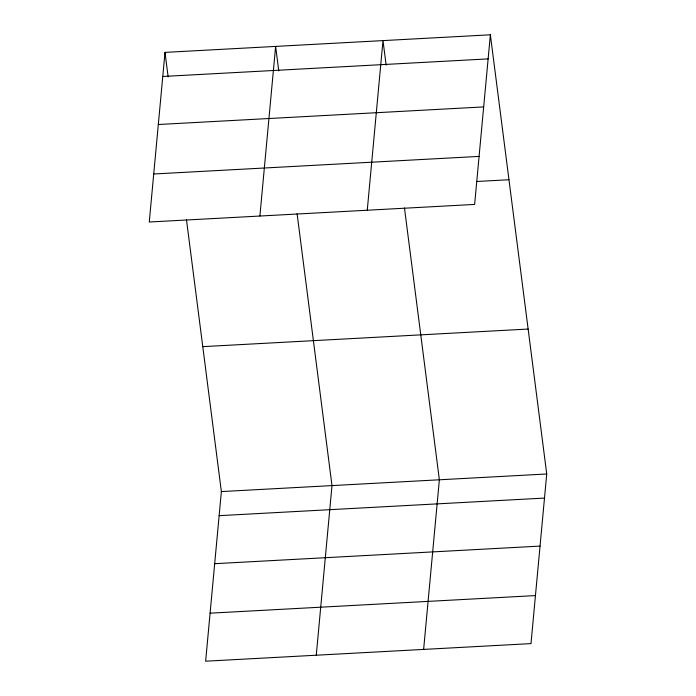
<?xml version="1.0" encoding="UTF-8"?>
<svg xmlns="http://www.w3.org/2000/svg" width="696" height="696" viewBox="0 0 696 696"><rect width="100%" height="100%" fill="white"/><g stroke="black" fill="none" stroke-linecap="round" stroke-linejoin="round"><path stroke-width="1.04" d="M165.004 52.391L149.266 222.015L474.628 204.424L490.367 34.8L165.004 52.391L168.145 76.908M186.476 219.719L221.371 491.576L205.633 661.2L530.996 643.609L546.734 473.985L490.367 34.8M259.886 216.038L275.625 46.415L278.774 70.922M316.262 655.214L331.992 485.599L297.105 213.742M367.262 210.227L382.991 40.603L386.141 65.119M423.629 649.412L439.367 479.788L404.472 207.939M162.768 76.482L488.131 58.89M158.314 124.506L483.677 106.914M153.72 173.991L479.083 156.4M476.429 181.491L508.967 179.733M202.771 346.643L528.133 329.051M221.371 491.576L546.734 473.985M219.136 515.666L544.498 498.075M214.681 563.69L540.044 546.099M210.088 613.176L535.45 595.585"/></g></svg>
